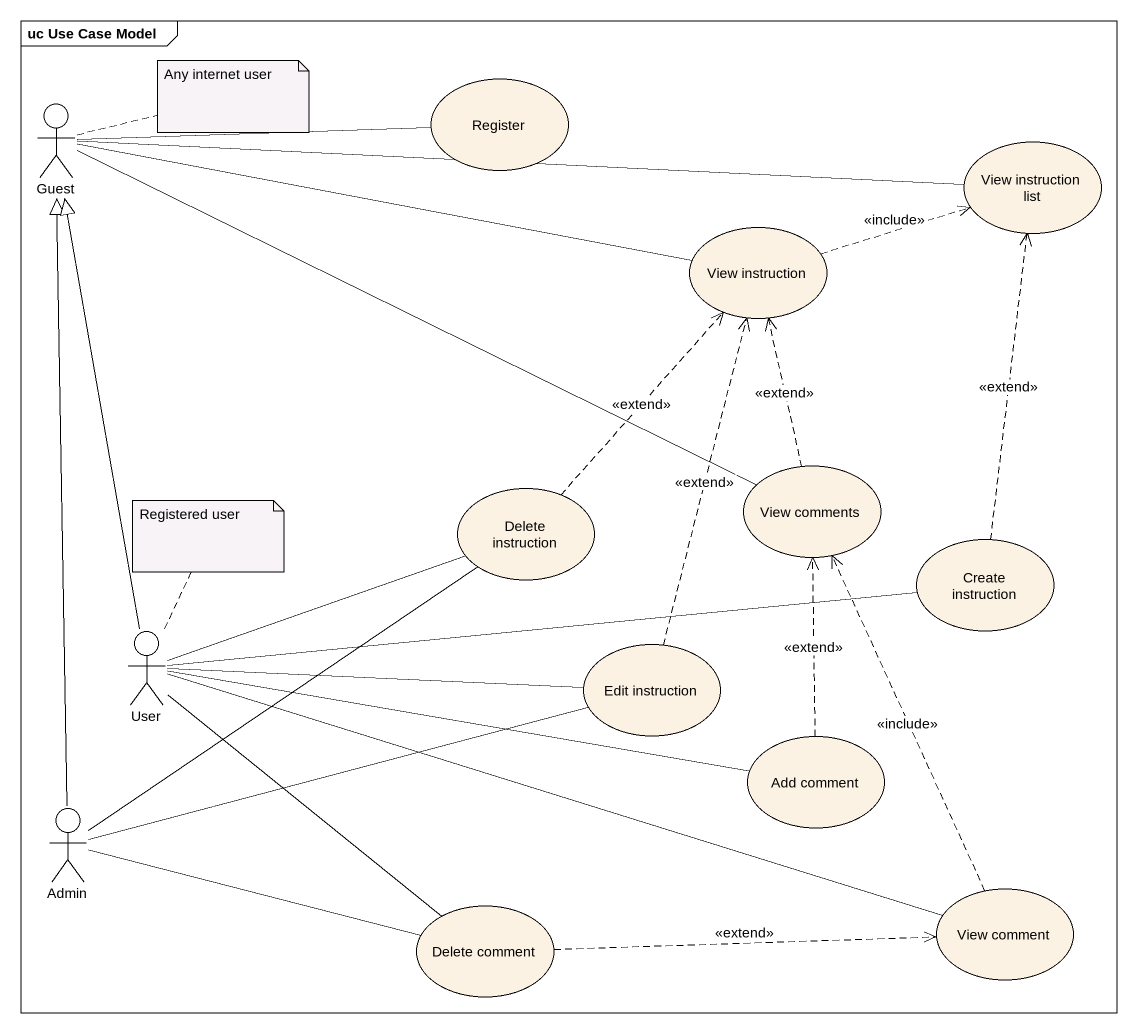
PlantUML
@startuml
mainframe uc Use Case Model
actor Guest
usecase Register
usecase "View instruction list" as View_instruction_list
usecase "View instruction" as View_instruction
usecase "View comments" as View_comments
usecase "Delete instruction" as Delete_instruction
usecase "Create instruction" as Create_instruction
actor User
usecase "Edit instruction" as Edit_instruction
usecase "Add comment" as Add_comment
actor Admin
usecase "View comment" as View_comment
usecase "Delete comment" as Delete_comment
Guest -right- Register
Guest -right- View_instruction_list
Guest -right- View_instruction
Guest -right- View_comments
View_instruction .right.> View_instruction_list : <<include>>
View_comments .up.> View_instruction : <<extend>>
Delete_instruction .up.> View_instruction : <<extend>>
Create_instruction .up.> View_instruction_list : <<extend>>
User -up-|> Guest
User -right- Delete_instruction
User -right- Create_instruction
User -right- Edit_instruction
User -right- Add_comment
User -right- View_comment
User -- Delete_comment
Edit_instruction .up.> View_instruction : <<extend>>
Add_comment .up.> View_comments : <<extend>>
Admin -up-|> Guest
Admin -up- Delete_instruction
Admin -right- Edit_instruction
Admin -right- Delete_comment
View_comment .up.> View_comments : <<include>>
Delete_comment .right.> View_comment : <<extend>>
note right of Guest : Any internet user
note top of User : Registered user
@enduml
